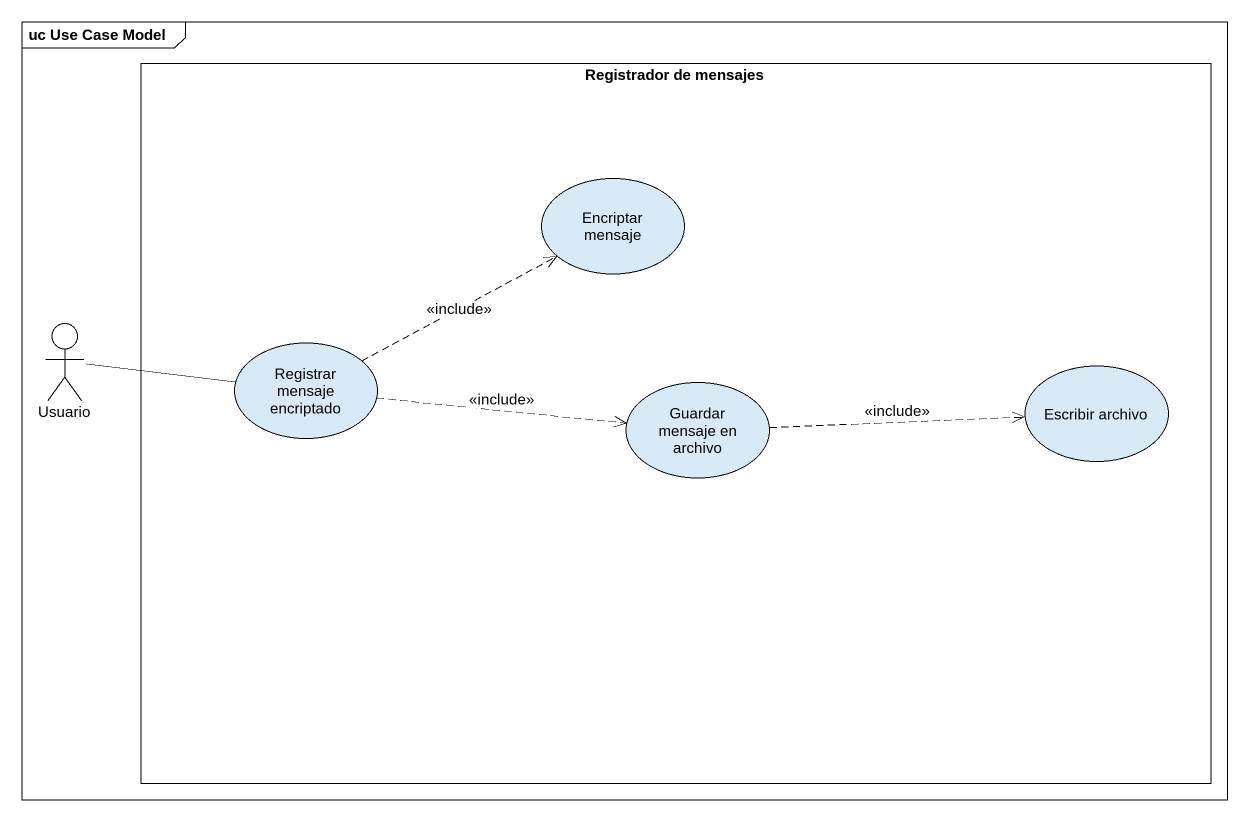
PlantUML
@startuml
mainframe uc Use Case Model
rectangle "Registrador de mensajes" as Registrador_de_mensajes {
  usecase "Encriptar mensaje" as Encriptar_mensaje
  usecase "Registrar mensaje encriptado" as Registrar_mensaje_encriptado
  usecase "Escribir archivo" as Escribir_archivo
  usecase "Guardar mensaje en archivo" as Guardar_mensaje_en_archivo
}
actor Usuario
Usuario -right- Registrar_mensaje_encriptado
Registrar_mensaje_encriptado .right.> Encriptar_mensaje : <<include>>
Registrar_mensaje_encriptado .right.> Guardar_mensaje_en_archivo : <<include>>
Guardar_mensaje_en_archivo .right.> Escribir_archivo : <<include>>
@enduml
